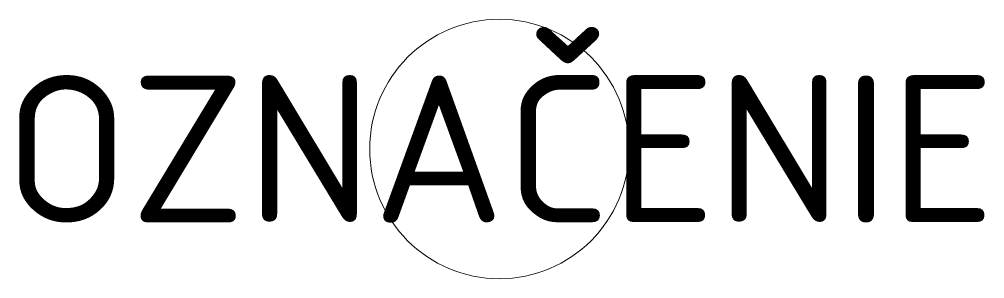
# Model space of a CAD drawing. Header units: metres. Extents: x -0.56 to 0.56, y -0.15 to 0.15.
import ezdxf
from ezdxf.enums import TextEntityAlignment as Align

# ---------------------------------------------------------------- set-up
doc = ezdxf.new("R2010")
doc.units = ezdxf.units.M
doc.styles.add('DP_ISOCPEUR', font='isocpeur.ttf')

msp = doc.modelspace()

# ---------------------------------------------------------------- linework, layer by layer
at = {"color": 0, "lineweight": 18, "transparency": 16777216}
msp.add_circle((0, 0), 0.15, dxfattribs=at)

# ---------------------------------------------------------------- texts
at = {"color": 0, "transparency": 16777216, "style": 'DP_ISOCPEUR'}
msp.add_attdef('OZNAČENIE', text='X', height=0.17, dxfattribs=at).set_placement((0, 0), align=Align.MIDDLE_CENTER)

doc.saveas('drawing.dxf')
